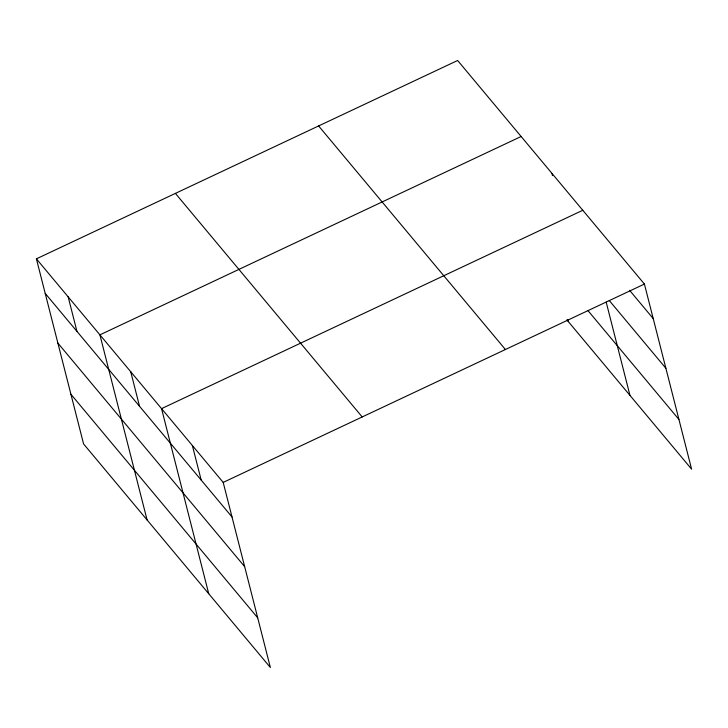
<?xml version="1.0" encoding="UTF-8"?>
<svg xmlns="http://www.w3.org/2000/svg" width="728" height="728" viewBox="0 0 728 728"><rect width="100%" height="100%" fill="white"/><g stroke="black" fill="none" stroke-linecap="round" stroke-linejoin="round"><path stroke-width="1.09" d="M36.4 258.84L223.196 482.409L270.37 667.512L83.584 443.944L36.4 258.84L457.63 60.488L644.417 284.056L691.6 469.16L566.875 319.874M521.139 136.5L99.909 334.853L147.092 519.956M582.773 210.283L161.552 408.636L208.736 593.73M223.196 482.409L644.417 284.056M629.574 290.299L653.225 318.609M609.263 300.518L665.893 368.295M587.905 310.528L678.933 419.483M318.618 125.944L505.414 349.513M175.403 193.384L362.198 416.953M45.209 293.393L232.005 516.962M57.867 343.079L244.663 566.648M70.916 394.257L257.712 617.826M606.187 302.138L629.957 395.377M551.961 173.391L552.506 175.557M567.767 319.446L568.313 321.603M192.374 445.518L201.183 480.08M130.731 371.744L139.539 406.297M68.159 296.851L76.959 331.404"/></g></svg>
